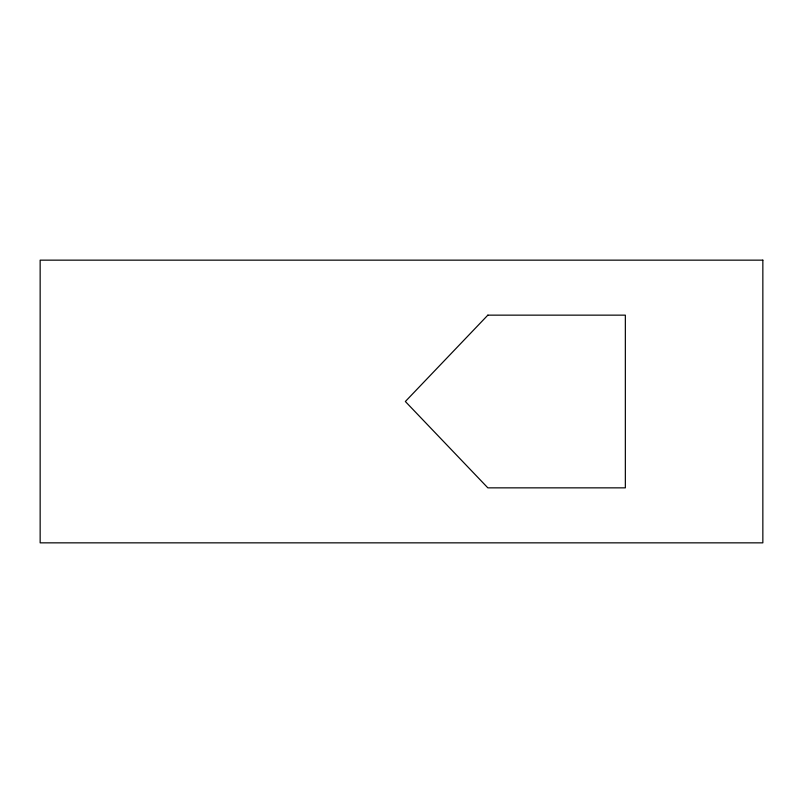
<?xml version="1.0" encoding="UTF-8"?>
<svg xmlns="http://www.w3.org/2000/svg" width="803" height="803" viewBox="0 0 803 803"><rect width="100%" height="100%" fill="white"/><g stroke="black" fill="none" stroke-linecap="round" stroke-linejoin="round"><path stroke-width="1.2" d="M487.853 315.147L405.354 401.5L487.853 487.853L625.346 487.853L625.346 315.147L487.853 315.147M762.85 260.152L40.15 260.152L40.15 542.848L762.85 542.848L762.85 260.152"/></g></svg>
